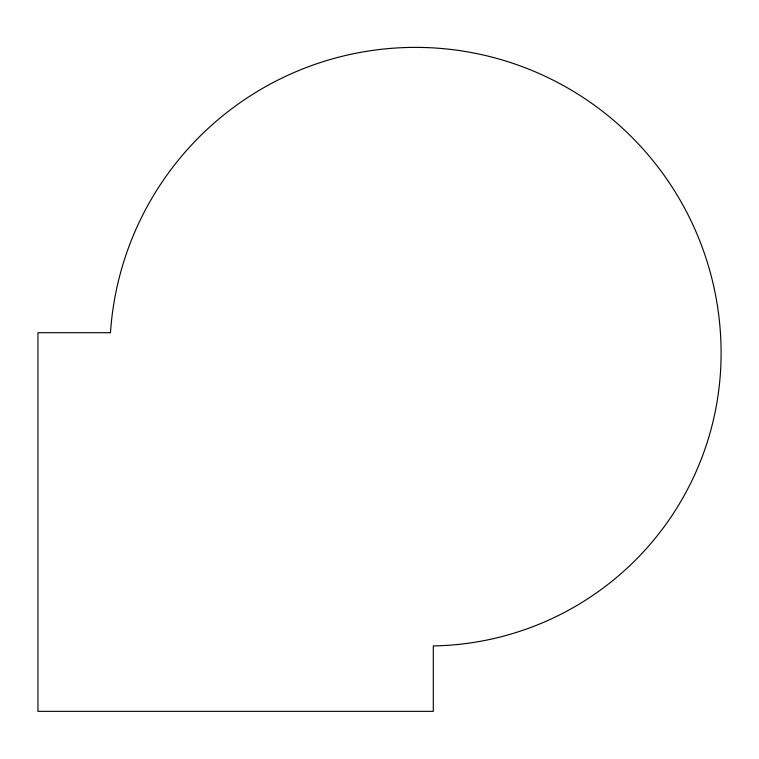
<?xml version="1.0" encoding="UTF-8"?>
<svg xmlns="http://www.w3.org/2000/svg" width="759" height="759" viewBox="0 0 759 759"><rect width="100%" height="100%" fill="white"/><g stroke="black" fill="none" stroke-linecap="round" stroke-linejoin="round"><path stroke-width="1.14" d="M110.472 332.708L37.95 332.708L37.95 711.344L433.304 711.344L433.304 645.909A292.68 292.68 0 0 0 721.05 358.419A305.649 305.649 0 0 0 428.304 47.656A305.649 305.649 0 0 0 110.472 332.708"/></g></svg>
